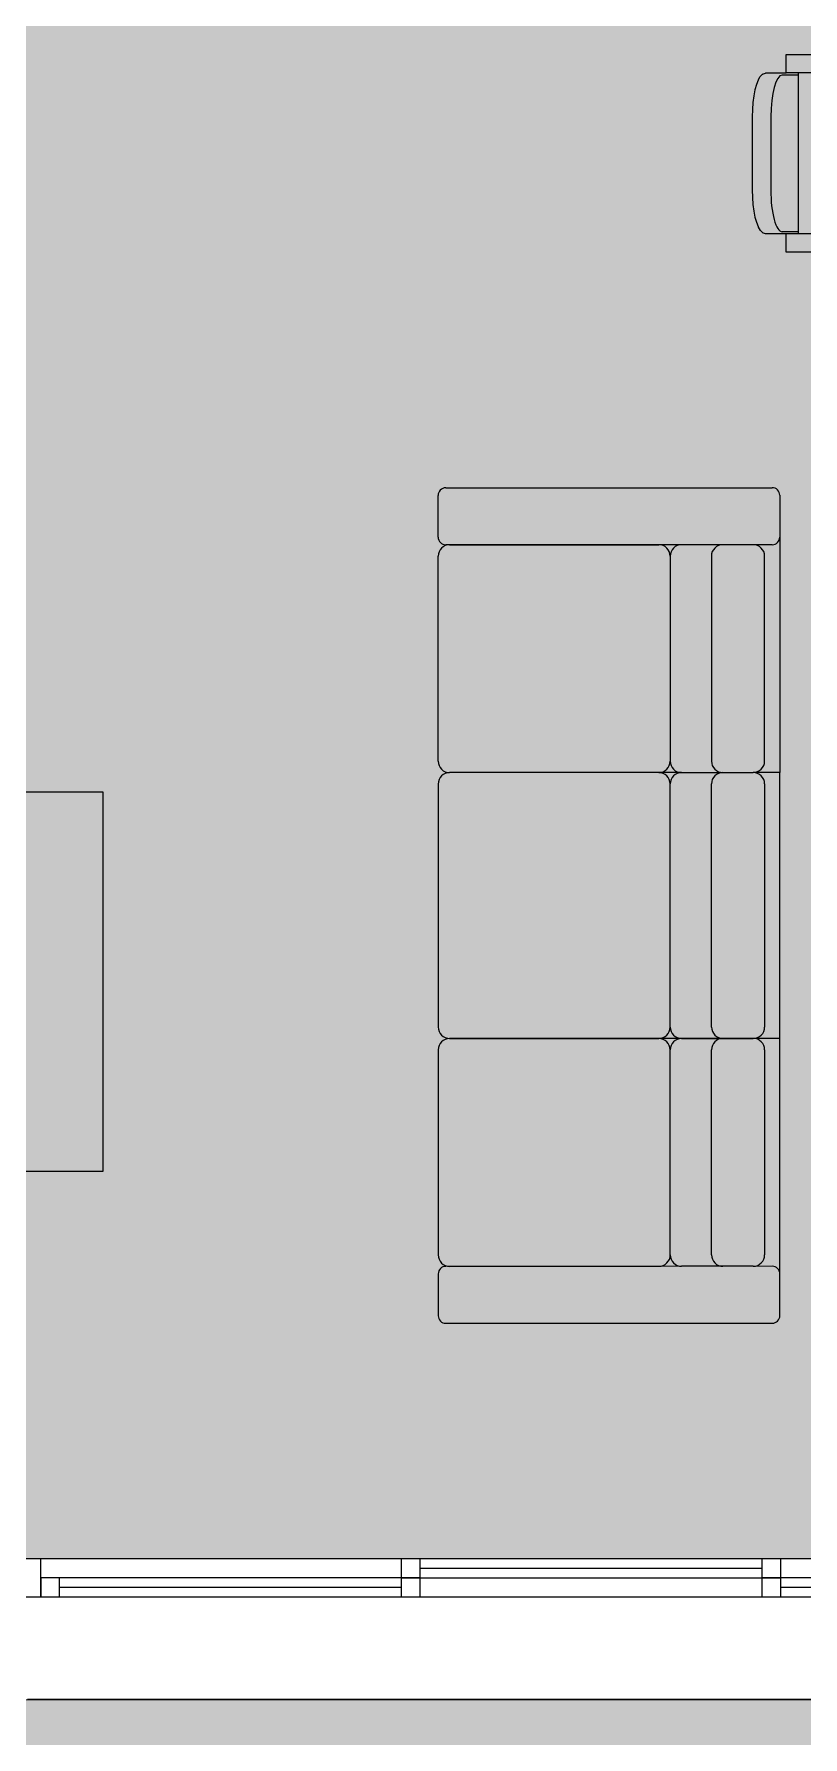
# Model space of a CAD drawing. Header units: millimetres. Extents: x 318905 to 439572, y -5133 to 105868.
# Drawn here: x 363377 to 365403, y 50883 to 55367 of the extents above; entities that cross this region are included whole.
import ezdxf

# ---------------------------------------------------------------- set-up
doc = ezdxf.new("R2010")
doc.units = ezdxf.units.MM
doc.header["$MEASUREMENT"] = 0
doc.layers.add('2D - Dessins placés (Géomètre)_Stylo_No__241', color=7, linetype='Continuous', lineweight=5, true_color=0x4d4d4d)
doc.layers.add('2D - Dessins placés (Géomètre)_Stylo_No__253', color=7, linetype='Continuous', lineweight=13, true_color=0xb6d398)
for name, color, linetype, lineweight in [('INTI_Agencement_Stylo_No__2', 8, 'Continuous', 5), ('INTI_HACHURES_Stylo_No__122', 255, 'Continuous', 0), ('INTI_HACHURES_Stylo_No__2', 8, 'Continuous', 5), ('Murs ext - Périphériques_Stylo_No__1', 7, 'Continuous', 5)]:
    doc.layers.add(name, color=color, linetype=linetype, lineweight=lineweight)
doc.layers.add('Marques & Zones', color=7, linetype='Continuous')

# ---------------------------------------------------------------- blocks, each defined once
blk = doc.blocks.new('Fauteuil 1 20[21]', base_point=(365790.4, 55312.4))
at = {"layer": 'INTI_Agencement_Stylo_No__2', "linetype": 'Continuous'}
for p, q in [((365359.1, 55312.4), (365759.1, 55312.4)), ((365359.1, 55264.2), (365359.1, 55312.4)), ((365759.1, 55312.4), (365759.1, 55264.3)), ((365281.3, 55234.6), (365285.6, 55245.8)), ((365285.6, 55245.8), (365286, 55246.6)), ((365286, 55246.6), (365290.8, 55254.9)), ((365290.8, 55254.9), (365291.4, 55255.6)), ((365291.4, 55255.6), (365296.6, 55260.8)), ((365296.6, 55260.8), (365297.3, 55261.4)), ((365297.3, 55261.4), (365298.2, 55261.9)), ((365298.2, 55261.9), (365299.1, 55262.3)), ((365299.1, 55262.3), (365304.5, 55264)), ((365304.5, 55264), (365305.5, 55264.2)), ((365305.5, 55264.2), (365306, 55264.2)), ((365306, 55264.2), (365359.1, 55264.2)), ((365390.4, 55258.4), (365348.4, 55258.4)), ((365759.2, 55264.3), (365359.2, 55264.2)), ((365390.4, 55264.2), (365390.4, 54840.5)), ((365759.1, 55264.3), (365790.4, 55264.3)), ((365790.4, 55264.3), (365790.4, 54840.6)), ((365272.2, 55186.7), (365274.4, 55204.3)), ((365274.4, 55204.3), (365277.4, 55220.2)), ((365277.4, 55220.2), (365277.6, 55220.8)), ((365277.6, 55220.8), (365281.3, 55234.6)), ((365270.4, 55148.5), (365270.8, 55168)), ((365270.8, 55168), (365272.2, 55186.7)), ((365270.4, 54956.2), (365270.4, 55148.5)), ((365318.4, 55148.7), (365318.4, 54956.1)), ((365270.9, 54936.7), (365270.4, 54956.2)), ((365272.2, 54918), (365270.9, 54936.7)), ((365274.5, 54900.4), (365272.2, 54918)), ((365277.5, 54884.5), (365274.5, 54900.4)), ((365277.6, 54883.9), (365277.5, 54884.5)), ((365281.4, 54870.1), (365277.6, 54883.9)), ((365285.7, 54858.9), (365281.4, 54870.1)), ((365286.1, 54858.1), (365285.7, 54858.9)), ((365290.9, 54849.8), (365286.1, 54858.1)), ((365291.5, 54849.1), (365290.9, 54849.8)), ((365296.7, 54843.9), (365291.5, 54849.1)), ((365297.4, 54843.3), (365296.7, 54843.9)), ((365298.3, 54842.8), (365297.4, 54843.3)), ((365299.2, 54842.5), (365298.3, 54842.8)), ((365304.6, 54840.7), (365299.2, 54842.5)), ((365305.6, 54840.5), (365304.6, 54840.7)), ((365306.1, 54840.5), (365305.6, 54840.5)), ((365359.2, 54840.5), (365306.1, 54840.5)), ((365390.4, 54846.3), (365348.4, 54846.3)), ((365759.2, 54840.6), (365359.2, 54840.5)), ((365359.2, 54792.4), (365359.2, 54840.5)), ((365759.2, 54840.6), (365759.2, 54792.4)), ((365790.4, 54840.6), (365759.2, 54840.6)), ((365759.2, 54792.4), (365359.2, 54792.4))]:
    blk.add_line(p, q, dxfattribs=at)
for centre, start_param, end_param in [((365348.4, 55148.7), 0, 1.570796), ((365348.4, 54956.1), 1.570796, 3.141593)]:
    blk.add_ellipse(centre, major_axis=(0, 109.8), ratio=0.273279, start_param=start_param, end_param=end_param, dxfattribs=at)
blk = doc.blocks.new('Canapé module 1 20[27]', base_point=(364442.1, 52722))
at = {"layer": 'INTI_Agencement_Stylo_No__2', "linetype": 'Continuous'}
for p, q in [((365023.3, 53422.1), (364472, 53422)), ((365083.3, 53422.1), (365023.3, 53422.1)), ((365083.3, 53422.1), (365272, 53422.2)), ((365342, 53422.2), (365272, 53422.2)), ((365342.1, 52722.2), (365342, 53422.2)), ((364442, 53392), (364442.1, 52752)), ((365053.4, 52752.1), (365053.3, 53392.1)), ((365053.4, 52752.1), (365053.3, 53392.1)), ((365162.1, 52752.2), (365162, 53392.2)), ((365302, 53392.2), (365302.1, 52752.2)), ((364472.1, 52722), (365023.4, 52722.1)), ((365083.4, 52722.1), (365023.4, 52722.1)), ((365272.1, 52722.2), (365083.4, 52722.1)), ((365342.1, 52722.2), (365272.1, 52722.2))]:
    blk.add_line(p, q, dxfattribs=at)
for centre, start, end in [((364472, 53392), 90.0092, 180.0092), ((365023.3, 53392.1), 0.0092, 90.0092), ((365083.3, 53392.1), 90.0092, 180.0092), ((365192, 53392.2), 90.0092, 180.0092), ((365272, 53392.2), 0.0092, 90.0092), ((364472.1, 52752), 180.0092, 270.0092), ((365023.4, 52752.1), 270.0092, 0.0092), ((365083.4, 52752.1), 180.0092, 270.0092), ((365192.1, 52752.2), 180.0092, 270.0092), ((365272.1, 52752.2), 270.0092, 0.0092)]:
    blk.add_arc(centre, 30, start, end, dxfattribs=at)
blk = doc.blocks.new('Canapé module 1 20[28]', base_point=(364442.2, 51972))
at = {"layer": 'INTI_Agencement_Stylo_No__2', "linetype": 'Continuous'}
for p, q in [((364442.1, 52692), (364442.2, 52152)), ((365023.4, 52722.1), (364472.1, 52722)), ((365083.4, 52722.1), (365023.4, 52722.1)), ((365053.5, 52152.1), (365053.4, 52692.1)), ((365053.5, 52152.1), (365053.4, 52692.1)), ((365083.4, 52722.1), (365272.1, 52722.2)), ((365162.2, 52152.2), (365162.1, 52692.2)), ((365342.1, 52722.2), (365272.1, 52722.2)), ((365302.1, 52692.2), (365302.2, 52152.2)), ((365342.2, 52102.2), (365342.1, 52722.2)), ((364442.2, 52102), (364442.2, 51992)), ((365322.2, 52122.2), (364462.2, 52122)), ((364472.2, 52122), (365023.5, 52122.1)), ((365272.2, 52122.2), (365083.5, 52122.1)), ((365342.2, 51992.2), (365342.2, 52102.2)), ((364462.2, 51972), (365322.2, 51972.2))]:
    blk.add_line(p, q, dxfattribs=at)
for centre, radius, start, end in [((364472.1, 52692), 30, 90.0092, 180.0092), ((365023.4, 52692.1), 30, 0.0092, 90.0092), ((365083.4, 52692.1), 30, 90.0092, 180.0092), ((365192.1, 52692.2), 30, 90.0092, 180.0092), ((365272.1, 52692.2), 30, 0.0092, 90.0092), ((364472.2, 52152), 30, 180.0092, 270.0092), ((365023.5, 52152.1), 30, 270.0092, 0.0092), ((365083.5, 52152.1), 30, 180.0092, 270.0092), ((365192.2, 52152.2), 30, 180.0092, 270.0092), ((365272.2, 52152.2), 30, 270.0092, 0.0092), ((364462.2, 52102), 20, 90.0092, 180.0092), ((365322.2, 52102.2), 20, 0.0092, 90.0092), ((364462.2, 51992), 20, 180.0092, 270.0092), ((365322.2, 51992.2), 20, 270.0092, 0.0092)]:
    blk.add_arc(centre, radius, start, end, dxfattribs=at)
blk = doc.blocks.new('Canapé module 1 20[29]', base_point=(364441.8, 54172))
at = {"layer": 'INTI_Agencement_Stylo_No__2', "linetype": 'Continuous'}
for p, q in [((364461.8, 54172), (365321.8, 54172.2)), ((364441.9, 54042), (364441.8, 54152)), ((365341.8, 54152.2), (365341.9, 54042.2)), ((365341.9, 54042.2), (365342, 53422.2)), ((364442, 53452), (364441.9, 53992)), ((365321.9, 54022.2), (364461.9, 54022)), ((364471.9, 54022), (365023.2, 54022.1)), ((365053.2, 53992.1), (365053.3, 53452.1)), ((365053.2, 53992.1), (365053.3, 53452.1)), ((365271.9, 54022.2), (365083.2, 54022.1)), ((365161.9, 53992.2), (365162, 53452.2)), ((365302, 53452.2), (365301.9, 53992.2)), ((365023.3, 53422.1), (364472, 53422)), ((365083.3, 53422.1), (365023.3, 53422.1)), ((365083.3, 53422.1), (365272, 53422.2)), ((365342, 53422.2), (365272, 53422.2))]:
    blk.add_line(p, q, dxfattribs=at)
for centre, radius, start, end in [((364461.8, 54152), 20, 90.0092, 180.0092), ((365321.8, 54152.2), 20, 0.0092, 90.0092), ((364461.9, 54042), 20, 180.0092, 270.0092), ((365321.9, 54042.2), 20, 270.0092, 0.0092), ((364471.9, 53992), 30, 90.0092, 180.0092), ((365023.2, 53992.1), 30, 0.0092, 90.0092), ((365083.2, 53992.1), 30, 90.0092, 180.0092), ((365191.9, 53992.2), 30, 90.0092, 180.0092), ((365271.9, 53992.2), 30, 0.0092, 90.0092), ((364472, 53452), 30, 180.0092, 270.0092), ((365023.3, 53452.1), 30, 270.0092, 0.0092), ((365083.3, 53452.1), 30, 180.0092, 270.0092), ((365192, 53452.2), 30, 180.0092, 270.0092), ((365272, 53452.2), 30, 270.0092, 0.0092)]:
    blk.add_arc(centre, radius, start, end, dxfattribs=at)

msp = doc.modelspace()

# ---------------------------------------------------------------- hatches: boundary and pattern name
at = {"layer": '2D - Dessins placés (Géomètre)_Stylo_No__253', "linetype": 'Continuous', "lineweight": 0, "true_color": 0x5b694c}
msp.add_hatch(color=251, dxfattribs=at).paths.add_polyline_path([(356631.363, 46941.466), (361330.456, 46935.654), (361335.319, 50980.686), (368354.378, 50981.687), (368348.302, 43799.48), (356774.924, 43602.251), (356774.191, 43654.39), (356452.832, 43649.509)])
at = {"layer": 'INTI_HACHURES_Stylo_No__122', "linetype": 'Continuous'}
msp.add_hatch(color=256, dxfattribs=at).paths.add_polyline_path([(363558.278, 53371.734), (363558.439, 52371.734), (362957.278, 52371.638), (362957.117, 53371.637)])
at = {"layer": 'Marques & Zones', "linetype": 'Continuous', "lineweight": 0, "true_color": 0xebf5fc}
msp.add_hatch(color=7, dxfattribs=at).paths.add_polyline_path([(361705.26, 51351.69), (368154.318, 51351.676), (368153.078, 59073.346), (363826.389, 59073.369), (363826.848, 56216.703), (363201.771, 56216.602), (363201.955, 55065.784), (363274.664, 55065.796), (363274.771, 54395.879), (361704.771, 54395.627)])

# ---------------------------------------------------------------- linework, layer by layer
at = {"layer": '2D - Dessins placés (Géomètre)_Stylo_No__241', "linetype": 'Continuous', "flags": 128}
msp.add_lwpolyline([(356631.363, 46941.466), (361330.456, 46935.654), (361335.319, 50980.686), (368354.378, 50981.687), (368348.302, 43799.48), (356774.924, 43602.251), (356774.191, 43654.39), (356452.832, 43649.509)], close=True, dxfattribs=at)
at = {"layer": 'INTI_HACHURES_Stylo_No__2', "linetype": 'Continuous', "flags": 128}
msp.add_lwpolyline([(363558.278, 53371.734), (363558.439, 52371.734), (362957.278, 52371.638), (362957.117, 53371.637)], close=True, dxfattribs=at)
at = {"layer": 'Murs ext - Périphériques_Stylo_No__1', "linetype": 'Continuous'}
for p, q in [((366344.85, 51351.68), (363344.85, 51351.687)), ((363394.85, 51351.687), (363344.85, 51351.687)), ((363394.849, 51251.687), (363394.85, 51351.687)), ((364394.85, 51351.685), (363394.85, 51351.687)), ((365344.85, 51351.682), (364344.85, 51351.685)), ((364394.85, 51351.685), (364344.85, 51351.685)), ((364344.85, 51351.685), (364344.85, 51301.685)), ((364394.85, 51301.685), (364394.85, 51351.685)), ((365294.85, 51351.682), (364394.85, 51351.685)), ((366294.85, 51351.68), (365294.85, 51351.682)), ((365344.85, 51351.682), (365294.85, 51351.682)), ((365294.85, 51351.682), (365294.85, 51301.682)), ((365344.85, 51301.682), (365344.85, 51351.682)), ((363394.85, 51301.687), (363394.849, 51251.687)), ((363444.85, 51301.687), (363394.85, 51301.687)), ((363444.849, 51251.687), (363444.85, 51301.687)), ((364344.85, 51301.685), (363444.85, 51301.687)), ((364344.85, 51301.685), (364344.849, 51251.685)), ((364344.85, 51301.685), (364394.85, 51301.685)), ((364394.85, 51301.685), (364344.85, 51301.685)), ((364394.849, 51251.685), (364394.85, 51301.685)), ((365294.85, 51326.682), (364394.85, 51326.685)), ((364394.85, 51301.685), (365294.85, 51301.682)), ((365294.85, 51301.682), (365294.849, 51251.682)), ((365344.85, 51301.682), (365294.85, 51301.682)), ((365294.85, 51301.682), (365344.85, 51301.682)), ((365344.849, 51251.682), (365344.85, 51301.682)), ((366244.85, 51301.68), (365344.85, 51301.682)), ((363344.849, 51251.687), (363394.849, 51251.687)), ((363394.849, 51251.687), (364394.849, 51251.685)), ((363394.849, 51251.687), (363444.849, 51251.687)), ((364344.849, 51276.685), (363444.849, 51276.687)), ((363444.849, 51251.687), (364344.849, 51251.685)), ((364344.849, 51251.685), (365344.849, 51251.682)), ((364344.849, 51251.685), (364394.849, 51251.685)), ((365294.849, 51251.682), (366294.849, 51251.68)), ((365294.849, 51251.682), (365344.849, 51251.682)), ((366244.849, 51276.68), (365344.849, 51276.682)), ((365344.849, 51251.682), (366244.849, 51251.68)), ((366329.849, 50981.68), (363359.849, 50981.687))]:
    msp.add_line(p, q, dxfattribs=at)

# ---------------------------------------------------------------- block references
at = {"layer": 'INTI_Agencement_Stylo_No__2', "linetype": 'Continuous'}
for name, p in [('Fauteuil 1 20[21]', (365790.35, 55312.434)), ('Canapé module 1 20[29]', (364441.839, 54172.037)), ('Canapé module 1 20[27]', (364442.071, 52722.037)), ('Canapé module 1 20[28]', (364442.192, 51972.037))]:
    msp.add_blockref(name, p, dxfattribs=at)

doc.saveas('drawing.dxf')
